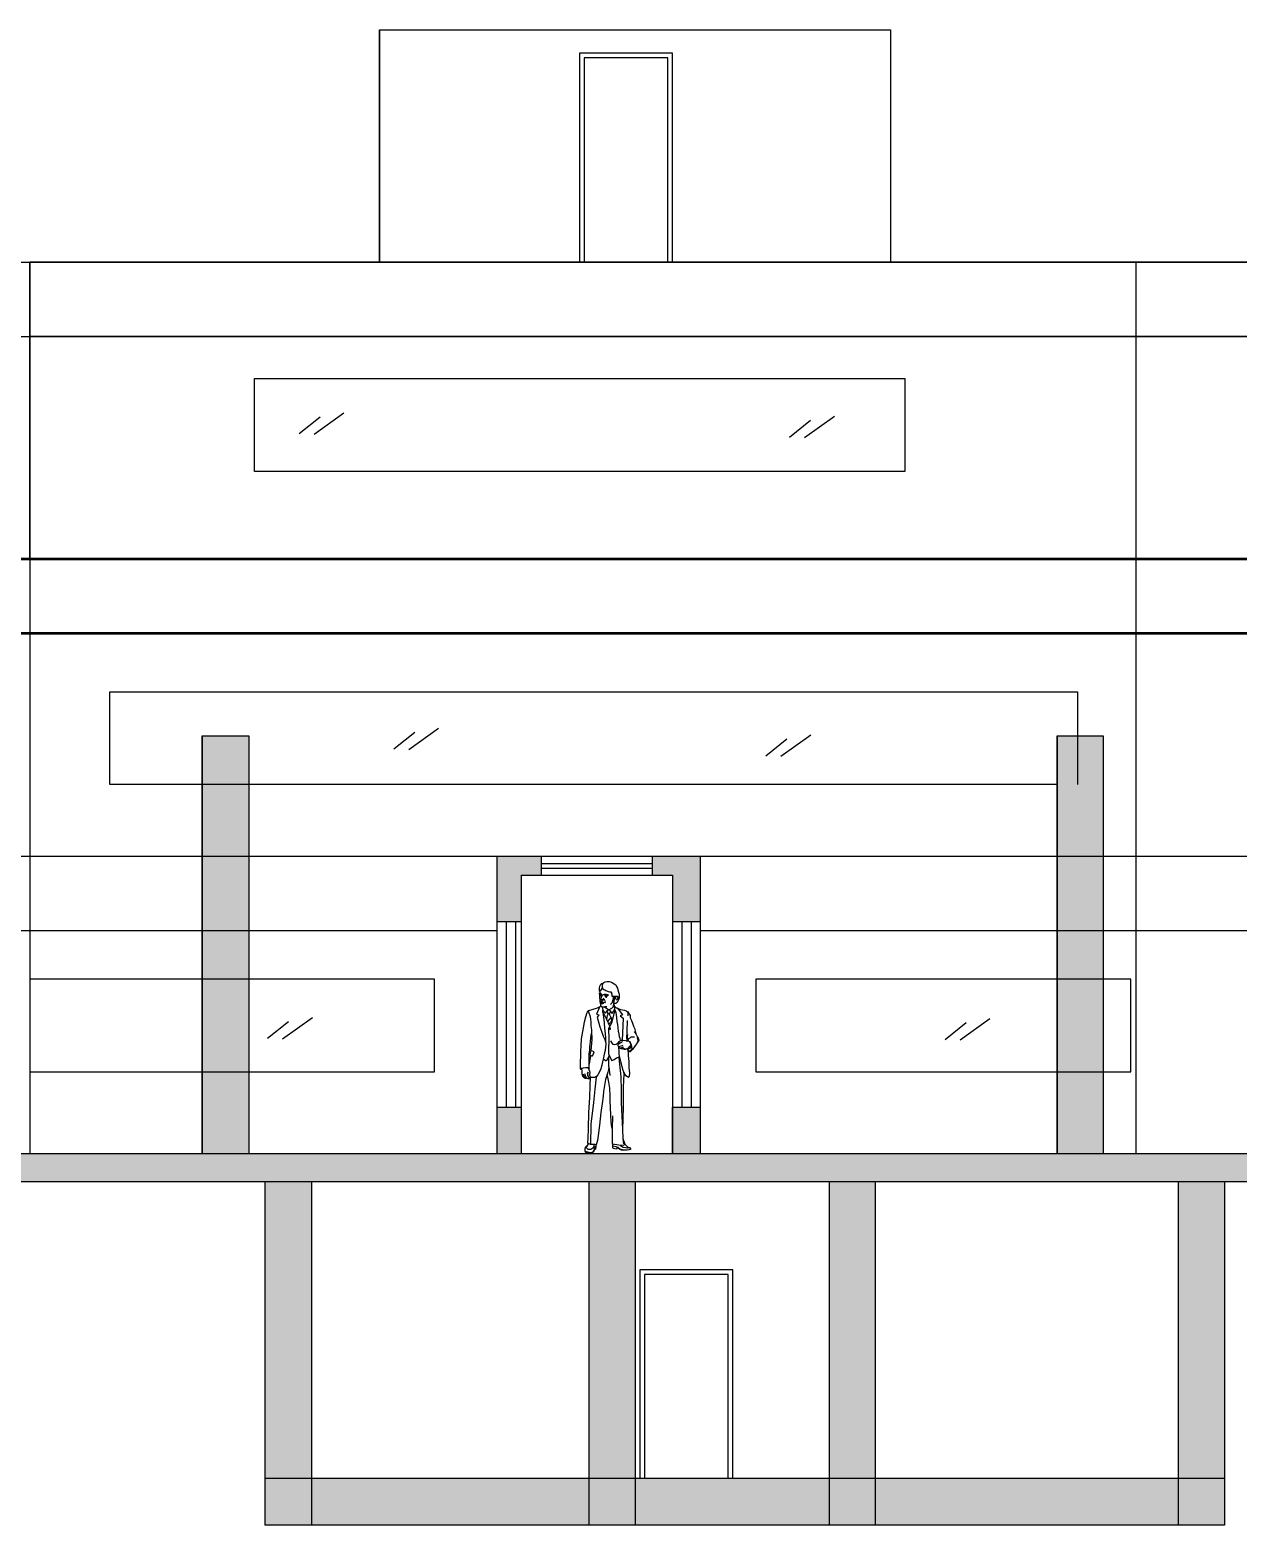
# Model space of a CAD drawing. Header units: inches. Extents: x -61 to 127, y 15 to 71.
# Drawn here: x 65.14 to 78.14, y 15.27 to 31.37 of the extents above; entities that cross this region are included whole.
import ezdxf

# ---------------------------------------------------------------- set-up
doc = ezdxf.new("R2010")
doc.units = ezdxf.units.IN
doc.header["$MEASUREMENT"] = 0

# ---------------------------------------------------------------- blocks, each defined once
blk = doc.blocks.new('A$C50953447')
for p, q in [((0.208, 1.78), (0.214, 1.803)), ((0.208, 1.757), (0.208, 1.78)), ((0.214, 1.803), (0.225, 1.824)), ((0.239, 1.786), (0.219, 1.757)), ((0.225, 1.824), (0.235, 1.832)), ((0.235, 1.832), (0.242, 1.832)), ((0.242, 1.832), (0.237, 1.805)), ((0.237, 1.805), (0.239, 1.786)), ((0.242, 1.832), (0.256, 1.842)), ((0.242, 1.786), (0.246, 1.776)), ((0.246, 1.776), (0.256, 1.767)), ((0.256, 1.842), (0.271, 1.849)), ((0.271, 1.849), (0.291, 1.853)), ((0.291, 1.853), (0.314, 1.855)), ((0.314, 1.855), (0.339, 1.847)), ((0.339, 1.847), (0.369, 1.83)), ((0.369, 1.83), (0.385, 1.817)), ((0.385, 1.817), (0.394, 1.801)), ((0.394, 1.801), (0.402, 1.782)), ((0.402, 1.782), (0.406, 1.765)), ((0.21, 1.751), (0.208, 1.757)), ((0.208, 1.722), (0.21, 1.728)), ((0.212, 1.724), (0.208, 1.722)), ((0.21, 1.718), (0.208, 1.722)), ((0.208, 1.722), (0.212, 1.72)), ((0.216, 1.745), (0.21, 1.751)), ((0.21, 1.728), (0.212, 1.732)), ((0.212, 1.717), (0.21, 1.718)), ((0.212, 1.732), (0.215, 1.736)), ((0.216, 1.726), (0.212, 1.724)), ((0.212, 1.72), (0.219, 1.72)), ((0.214, 1.713), (0.212, 1.717)), ((0.212, 1.69), (0.214, 1.697)), ((0.212, 1.68), (0.212, 1.69)), ((0.213, 1.672), (0.212, 1.68)), ((0.213, 1.713), (0.215, 1.711)), ((0.216, 1.665), (0.213, 1.672)), ((0.214, 1.711), (0.214, 1.713)), ((0.214, 1.703), (0.214, 1.711)), ((0.214, 1.697), (0.214, 1.703)), ((0.215, 1.736), (0.217, 1.744)), ((0.223, 1.724), (0.216, 1.726)), ((0.217, 1.651), (0.216, 1.665)), ((0.217, 1.753), (0.219, 1.757)), ((0.217, 1.744), (0.217, 1.753)), ((0.219, 1.712), (0.217, 1.711)), ((0.221, 1.712), (0.217, 1.71)), ((0.217, 1.704), (0.217, 1.7)), ((0.218, 1.699), (0.217, 1.7)), ((0.217, 1.636), (0.217, 1.651)), ((0.219, 1.624), (0.217, 1.636)), ((0.218, 1.71), (0.218, 1.708)), ((0.218, 1.708), (0.218, 1.705)), ((0.219, 1.703), (0.218, 1.705)), ((0.218, 1.705), (0.219, 1.704)), ((0.221, 1.697), (0.218, 1.699)), ((0.219, 1.72), (0.225, 1.72)), ((0.221, 1.713), (0.219, 1.712)), ((0.221, 1.711), (0.219, 1.708)), ((0.219, 1.708), (0.219, 1.707)), ((0.219, 1.707), (0.22, 1.705)), ((0.221, 1.702), (0.219, 1.703)), ((0.223, 1.603), (0.219, 1.624)), ((0.22, 1.705), (0.22, 1.704)), ((0.22, 1.704), (0.222, 1.703)), ((0.225, 1.713), (0.221, 1.713)), ((0.23, 1.71), (0.221, 1.712)), ((0.223, 1.702), (0.221, 1.702)), ((0.226, 1.696), (0.221, 1.697)), ((0.222, 1.703), (0.223, 1.703)), ((0.229, 1.72), (0.223, 1.724)), ((0.223, 1.703), (0.225, 1.704)), ((0.229, 1.703), (0.223, 1.702)), ((0.229, 1.68), (0.223, 1.668)), ((0.223, 1.668), (0.223, 1.661)), ((0.223, 1.661), (0.228, 1.655)), ((0.225, 1.72), (0.229, 1.718)), ((0.23, 1.711), (0.225, 1.713)), ((0.226, 1.708), (0.225, 1.71)), ((0.225, 1.704), (0.226, 1.706)), ((0.227, 1.641), (0.225, 1.636)), ((0.225, 1.636), (0.227, 1.634)), ((0.226, 1.706), (0.226, 1.708)), ((0.229, 1.699), (0.226, 1.696)), ((0.226, 1.635), (0.226, 1.633)), ((0.226, 1.633), (0.227, 1.631)), ((0.226, 1.625), (0.226, 1.625)), ((0.226, 1.625), (0.226, 1.623)), ((0.226, 1.623), (0.229, 1.618)), ((0.227, 1.634), (0.233, 1.634)), ((0.227, 1.631), (0.227, 1.63)), ((0.227, 1.63), (0.231, 1.629)), ((0.228, 1.655), (0.235, 1.653)), ((0.233, 1.715), (0.229, 1.72)), ((0.229, 1.718), (0.235, 1.713)), ((0.231, 1.704), (0.229, 1.703)), ((0.232, 1.7), (0.229, 1.699)), ((0.231, 1.69), (0.229, 1.68)), ((0.229, 1.618), (0.235, 1.616)), ((0.233, 1.708), (0.23, 1.711)), ((0.234, 1.705), (0.23, 1.71)), ((0.231, 1.629), (0.23, 1.627)), ((0.23, 1.627), (0.232, 1.625)), ((0.233, 1.704), (0.231, 1.704)), ((0.237, 1.703), (0.231, 1.69)), ((0.237, 1.628), (0.231, 1.629)), ((0.231, 1.629), (0.231, 1.629)), ((0.232, 1.625), (0.234, 1.625)), ((0.235, 1.704), (0.233, 1.708)), ((0.235, 1.703), (0.233, 1.704)), ((0.234, 1.658), (0.233, 1.661)), ((0.233, 1.661), (0.239, 1.661)), ((0.233, 1.65), (0.234, 1.644)), ((0.234, 1.644), (0.233, 1.636)), ((0.233, 1.634), (0.239, 1.632)), ((0.237, 1.657), (0.234, 1.658)), ((0.234, 1.625), (0.238, 1.624)), ((0.235, 1.712), (0.237, 1.711)), ((0.235, 1.703), (0.235, 1.703)), ((0.235, 1.653), (0.239, 1.655)), ((0.235, 1.616), (0.241, 1.616)), ((0.237, 1.644), (0.236, 1.638)), ((0.237, 1.711), (0.237, 1.703)), ((0.239, 1.657), (0.237, 1.657)), ((0.237, 1.65), (0.237, 1.644)), ((0.242, 1.628), (0.237, 1.628)), ((0.238, 1.624), (0.244, 1.626)), ((0.239, 1.661), (0.242, 1.661)), ((0.239, 1.632), (0.247, 1.631)), ((0.241, 1.616), (0.246, 1.618)), ((0.242, 1.661), (0.246, 1.659)), ((0.25, 1.628), (0.242, 1.628)), ((0.246, 1.659), (0.248, 1.655)), ((0.246, 1.618), (0.253, 1.621)), ((0.247, 1.631), (0.253, 1.629)), ((0.25, 1.67), (0.248, 1.67)), ((0.248, 1.655), (0.252, 1.655)), ((0.25, 1.713), (0.256, 1.715)), ((0.254, 1.711), (0.25, 1.713)), ((0.256, 1.668), (0.25, 1.67)), ((0.252, 1.629), (0.25, 1.628)), ((0.252, 1.655), (0.256, 1.659)), ((0.253, 1.629), (0.258, 1.629)), ((0.253, 1.621), (0.256, 1.622)), ((0.26, 1.713), (0.254, 1.711)), ((0.256, 1.767), (0.266, 1.763)), ((0.256, 1.715), (0.263, 1.718)), ((0.258, 1.663), (0.256, 1.668)), ((0.256, 1.659), (0.258, 1.663)), ((0.258, 1.663), (0.262, 1.653)), ((0.258, 1.629), (0.266, 1.63)), ((0.268, 1.713), (0.26, 1.713)), ((0.262, 1.653), (0.268, 1.645)), ((0.263, 1.718), (0.279, 1.717)), ((0.266, 1.763), (0.279, 1.757)), ((0.267, 1.701), (0.266, 1.699)), ((0.266, 1.699), (0.267, 1.698)), ((0.266, 1.631), (0.27, 1.628)), ((0.267, 1.701), (0.271, 1.703)), ((0.267, 1.698), (0.269, 1.699)), ((0.281, 1.713), (0.268, 1.713)), ((0.268, 1.703), (0.271, 1.705)), ((0.268, 1.645), (0.273, 1.637)), ((0.273, 1.697), (0.269, 1.699)), ((0.27, 1.702), (0.27, 1.701)), ((0.27, 1.701), (0.271, 1.7)), ((0.27, 1.628), (0.274, 1.625)), ((0.271, 1.705), (0.274, 1.706)), ((0.271, 1.703), (0.279, 1.705)), ((0.271, 1.7), (0.273, 1.698)), ((0.271, 1.693), (0.275, 1.688)), ((0.285, 1.695), (0.273, 1.697)), ((0.274, 1.706), (0.279, 1.707)), ((0.275, 1.704), (0.274, 1.702)), ((0.274, 1.702), (0.274, 1.7)), ((0.274, 1.7), (0.276, 1.698)), ((0.275, 1.688), (0.281, 1.686)), ((0.276, 1.698), (0.277, 1.697)), ((0.277, 1.697), (0.28, 1.696)), ((0.279, 1.757), (0.294, 1.751)), ((0.279, 1.717), (0.291, 1.715)), ((0.279, 1.707), (0.283, 1.706)), ((0.279, 1.705), (0.285, 1.703)), ((0.28, 1.696), (0.282, 1.697)), ((0.308, 1.707), (0.281, 1.713)), ((0.281, 1.686), (0.289, 1.686)), ((0.282, 1.697), (0.284, 1.699)), ((0.283, 1.706), (0.287, 1.704)), ((0.284, 1.699), (0.285, 1.701)), ((0.285, 1.703), (0.296, 1.697)), ((0.285, 1.701), (0.285, 1.703)), ((0.296, 1.697), (0.285, 1.695)), ((0.287, 1.704), (0.291, 1.701)), ((0.291, 1.715), (0.308, 1.707)), ((0.294, 1.751), (0.304, 1.747)), ((0.304, 1.747), (0.319, 1.743)), ((0.319, 1.743), (0.331, 1.742)), ((0.331, 1.611), (0.326, 1.607)), ((0.331, 1.742), (0.337, 1.732)), ((0.341, 1.62), (0.331, 1.611)), ((0.335, 1.724), (0.341, 1.717)), ((0.337, 1.732), (0.343, 1.717)), ((0.341, 1.717), (0.341, 1.703)), ((0.341, 1.703), (0.343, 1.697)), ((0.346, 1.63), (0.341, 1.62)), ((0.343, 1.717), (0.344, 1.705)), ((0.343, 1.697), (0.354, 1.695)), ((0.348, 1.64), (0.346, 1.63)), ((0.348, 1.651), (0.348, 1.64)), ((0.354, 1.695), (0.369, 1.695)), ((0.354, 1.663), (0.354, 1.659)), ((0.354, 1.659), (0.36, 1.655)), ((0.356, 1.668), (0.36, 1.674)), ((0.36, 1.668), (0.356, 1.668)), ((0.36, 1.674), (0.36, 1.684)), ((0.36, 1.684), (0.368, 1.678)), ((0.369, 1.672), (0.36, 1.668)), ((0.36, 1.655), (0.366, 1.653)), ((0.36, 1.586), (0.364, 1.616)), ((0.362, 1.686), (0.366, 1.691)), ((0.368, 1.686), (0.362, 1.686)), ((0.371, 1.615), (0.363, 1.615)), ((0.364, 1.616), (0.368, 1.641)), ((0.366, 1.691), (0.373, 1.691)), ((0.366, 1.653), (0.377, 1.666)), ((0.368, 1.641), (0.369, 1.657)), ((0.369, 1.695), (0.385, 1.697)), ((0.377, 1.674), (0.369, 1.672)), ((0.385, 1.617), (0.371, 1.615)), ((0.373, 1.691), (0.379, 1.686)), ((0.381, 1.68), (0.377, 1.674)), ((0.377, 1.666), (0.385, 1.674)), ((0.379, 1.686), (0.381, 1.68)), ((0.385, 1.697), (0.398, 1.695)), ((0.385, 1.674), (0.387, 1.686)), ((0.396, 1.626), (0.385, 1.617)), ((0.387, 1.686), (0.388, 1.696)), ((0.4, 1.661), (0.389, 1.653)), ((0.406, 1.643), (0.396, 1.626)), ((0.398, 1.695), (0.406, 1.686)), ((0.406, 1.676), (0.4, 1.661)), ((0.406, 1.765), (0.414, 1.74)), ((0.406, 1.686), (0.406, 1.676)), ((0.416, 1.668), (0.406, 1.643)), ((0.414, 1.74), (0.42, 1.718)), ((0.42, 1.678), (0.416, 1.668)), ((0.42, 1.718), (0.421, 1.693)), ((0.421, 1.693), (0.42, 1.678)), ((0.058, 1.468), (0.044, 1.416)), ((0.073, 1.516), (0.058, 1.468)), ((0.079, 1.532), (0.073, 1.516)), ((0.087, 1.538), (0.079, 1.532)), ((0.09, 1.539), (0.087, 1.538)), ((0.088, 1.538), (0.094, 1.516)), ((0.173, 1.563), (0.09, 1.539)), ((0.094, 1.516), (0.104, 1.489)), ((0.104, 1.489), (0.112, 1.453)), ((0.112, 1.453), (0.115, 1.414)), ((0.191, 1.57), (0.173, 1.563)), ((0.21, 1.578), (0.179, 1.503)), ((0.179, 1.503), (0.204, 1.493)), ((0.204, 1.493), (0.185, 1.47)), ((0.185, 1.47), (0.212, 1.366)), ((0.214, 1.581), (0.191, 1.57)), ((0.225, 1.59), (0.21, 1.578)), ((0.225, 1.593), (0.223, 1.603)), ((0.227, 1.586), (0.225, 1.593)), ((0.235, 1.58), (0.227, 1.586)), ((0.242, 1.578), (0.235, 1.58)), ((0.264, 1.578), (0.24, 1.578)), ((0.24, 1.578), (0.246, 1.543)), ((0.254, 1.578), (0.242, 1.578)), ((0.246, 1.543), (0.275, 1.511)), ((0.246, 1.522), (0.246, 1.543)), ((0.246, 1.522), (0.254, 1.47)), ((0.252, 1.513), (0.246, 1.522)), ((0.262, 1.495), (0.252, 1.513)), ((0.266, 1.58), (0.254, 1.578)), ((0.254, 1.47), (0.26, 1.407)), ((0.273, 1.474), (0.262, 1.495)), ((0.279, 1.568), (0.264, 1.578)), ((0.277, 1.58), (0.266, 1.58)), ((0.287, 1.443), (0.273, 1.474)), ((0.275, 1.511), (0.292, 1.539)), ((0.287, 1.582), (0.277, 1.58)), ((0.296, 1.555), (0.279, 1.568)), ((0.296, 1.528), (0.287, 1.531)), ((0.287, 1.443), (0.291, 1.468)), ((0.291, 1.468), (0.296, 1.488)), ((0.292, 1.539), (0.3, 1.545)), ((0.306, 1.547), (0.296, 1.555)), ((0.298, 1.524), (0.296, 1.528)), ((0.296, 1.488), (0.302, 1.503)), ((0.332, 1.464), (0.297, 1.422)), ((0.3, 1.514), (0.298, 1.524)), ((0.3, 1.545), (0.304, 1.547)), ((0.302, 1.503), (0.3, 1.514)), ((0.304, 1.505), (0.301, 1.501)), ((0.304, 1.547), (0.316, 1.545)), ((0.316, 1.505), (0.304, 1.505)), ((0.314, 1.547), (0.306, 1.547)), ((0.316, 1.547), (0.314, 1.547)), ((0.325, 1.555), (0.316, 1.547)), ((0.316, 1.545), (0.321, 1.541)), ((0.318, 1.501), (0.316, 1.505)), ((0.321, 1.518), (0.318, 1.505)), ((0.318, 1.505), (0.318, 1.493)), ((0.318, 1.493), (0.319, 1.488)), ((0.319, 1.488), (0.323, 1.482)), ((0.321, 1.541), (0.327, 1.538)), ((0.325, 1.526), (0.321, 1.518)), ((0.323, 1.482), (0.331, 1.468)), ((0.339, 1.564), (0.325, 1.555)), ((0.332, 1.529), (0.325, 1.526)), ((0.327, 1.538), (0.331, 1.532)), ((0.331, 1.532), (0.344, 1.507)), ((0.331, 1.468), (0.335, 1.457)), ((0.335, 1.457), (0.341, 1.411)), ((0.354, 1.576), (0.339, 1.564)), ((0.341, 1.411), (0.362, 1.476)), ((0.344, 1.507), (0.364, 1.534)), ((0.36, 1.582), (0.354, 1.576)), ((0.366, 1.588), (0.36, 1.582)), ((0.362, 1.607), (0.366, 1.601)), ((0.362, 1.476), (0.369, 1.507)), ((0.364, 1.534), (0.368, 1.541)), ((0.366, 1.601), (0.368, 1.593)), ((0.368, 1.593), (0.366, 1.588)), ((0.368, 1.541), (0.371, 1.553)), ((0.373, 1.563), (0.369, 1.593)), ((0.369, 1.591), (0.381, 1.578)), ((0.369, 1.507), (0.373, 1.528)), ((0.371, 1.553), (0.373, 1.563)), ((0.375, 1.553), (0.373, 1.563)), ((0.373, 1.528), (0.377, 1.541)), ((0.377, 1.541), (0.375, 1.553)), ((0.377, 1.541), (0.385, 1.518)), ((0.381, 1.578), (0.394, 1.57)), ((0.385, 1.518), (0.389, 1.495)), ((0.389, 1.495), (0.393, 1.461)), ((0.393, 1.461), (0.396, 1.424)), ((0.394, 1.57), (0.437, 1.553)), ((0.398, 1.569), (0.456, 1.495)), ((0.456, 1.495), (0.431, 1.484)), ((0.431, 1.484), (0.464, 1.457)), ((0.437, 1.553), (0.479, 1.543)), ((0.464, 1.457), (0.454, 1.218)), ((0.479, 1.543), (0.498, 1.536)), ((0.498, 1.536), (0.508, 1.53)), ((0.506, 1.531), (0.518, 1.526)), ((0.508, 1.53), (0.512, 1.524)), ((0.512, 1.524), (0.516, 1.507)), ((0.516, 1.507), (0.516, 1.497)), ((0.516, 1.497), (0.516, 1.484)), ((0.518, 1.526), (0.525, 1.514)), ((0.525, 1.514), (0.533, 1.497)), ((0.533, 1.497), (0.539, 1.486)), ((0.539, 1.486), (0.541, 1.461)), ((0.541, 1.461), (0.554, 1.432)), ((0.033, 1.353), (0.019, 1.276)), ((0.044, 1.416), (0.033, 1.353)), ((0.115, 1.414), (0.117, 1.376)), ((0.117, 1.376), (0.123, 1.332)), ((0.119, 1.274), (0.123, 1.295)), ((0.123, 1.332), (0.125, 1.287)), ((0.212, 1.366), (0.235, 1.307)), ((0.235, 1.307), (0.25, 1.264)), ((0.26, 1.407), (0.264, 1.347)), ((0.264, 1.347), (0.269, 1.295)), ((0.269, 1.295), (0.273, 1.247)), ((0.321, 1.372), (0.287, 1.443)), ((0.308, 1.349), (0.306, 1.312)), ((0.306, 1.312), (0.31, 1.266)), ((0.321, 1.372), (0.308, 1.349)), ((0.338, 1.428), (0.31, 1.395)), ((0.319, 1.355), (0.314, 1.345)), ((0.314, 1.345), (0.318, 1.339)), ((0.318, 1.339), (0.323, 1.339)), ((0.325, 1.353), (0.319, 1.355)), ((0.341, 1.411), (0.321, 1.372)), ((0.323, 1.339), (0.327, 1.341)), ((0.329, 1.347), (0.325, 1.353)), ((0.327, 1.345), (0.329, 1.347)), ((0.327, 1.341), (0.327, 1.345)), ((0.396, 1.424), (0.402, 1.389)), ((0.402, 1.389), (0.406, 1.355)), ((0.406, 1.355), (0.41, 1.318)), ((0.41, 1.318), (0.416, 1.287)), ((0.504, 1.253), (0.508, 1.299)), ((0.508, 1.347), (0.51, 1.401)), ((0.508, 1.299), (0.508, 1.347)), ((0.51, 1.401), (0.51, 1.434)), ((0.554, 1.432), (0.568, 1.395)), ((0.568, 1.395), (0.575, 1.372)), ((0.575, 1.372), (0.585, 1.351)), ((0.581, 1.314), (0.6, 1.291)), ((0.585, 1.351), (0.595, 1.322)), ((0.595, 1.322), (0.6, 1.291)), ((0.6, 1.291), (0.61, 1.27)), ((0.008, 1.16), (0.006, 1.103)), ((0.013, 1.235), (0.008, 1.16)), ((0.019, 1.276), (0.013, 1.235)), ((0.104, 1.116), (0.106, 1.151)), ((0.106, 1.151), (0.108, 1.18)), ((0.108, 1.18), (0.112, 1.208)), ((0.112, 1.208), (0.117, 1.247)), ((0.117, 1.247), (0.119, 1.274)), ((0.121, 1.151), (0.117, 1.112)), ((0.125, 1.191), (0.121, 1.151)), ((0.125, 1.287), (0.127, 1.262)), ((0.127, 1.23), (0.125, 1.191)), ((0.127, 1.262), (0.127, 1.23)), ((0.25, 1.264), (0.266, 1.228)), ((0.266, 1.228), (0.275, 1.195)), ((0.275, 1.149), (0.269, 1.11)), ((0.273, 1.247), (0.275, 1.207)), ((0.275, 1.207), (0.277, 1.191)), ((0.277, 1.176), (0.275, 1.149)), ((0.277, 1.191), (0.277, 1.176)), ((0.308, 1.143), (0.306, 1.108)), ((0.31, 1.205), (0.308, 1.143)), ((0.31, 1.266), (0.31, 1.205)), ((0.341, 1.197), (0.331, 1.214)), ((0.348, 1.185), (0.341, 1.197)), ((0.358, 1.176), (0.348, 1.185)), ((0.373, 1.172), (0.358, 1.176)), ((0.389, 1.174), (0.373, 1.172)), ((0.4, 1.183), (0.389, 1.174)), ((0.41, 1.195), (0.4, 1.183)), ((0.41, 1.176), (0.408, 1.168)), ((0.408, 1.168), (0.408, 1.164)), ((0.408, 1.164), (0.412, 1.158)), ((0.414, 1.182), (0.41, 1.176)), ((0.416, 1.203), (0.412, 1.199)), ((0.412, 1.199), (0.412, 1.195)), ((0.412, 1.195), (0.418, 1.193)), ((0.412, 1.158), (0.418, 1.155)), ((0.42, 1.183), (0.414, 1.182)), ((0.416, 1.287), (0.421, 1.26)), ((0.441, 1.218), (0.416, 1.203)), ((0.418, 1.155), (0.416, 1.152)), ((0.416, 1.152), (0.418, 1.145)), ((0.416, 1.132), (0.416, 1.151)), ((0.42, 1.112), (0.416, 1.132)), ((0.418, 1.193), (0.421, 1.193)), ((0.418, 1.155), (0.443, 1.162)), ((0.418, 1.145), (0.421, 1.141)), ((0.439, 1.193), (0.42, 1.183)), ((0.421, 1.26), (0.427, 1.243)), ((0.421, 1.193), (0.425, 1.191)), ((0.421, 1.141), (0.427, 1.139)), ((0.425, 1.191), (0.431, 1.189)), ((0.427, 1.243), (0.433, 1.216)), ((0.427, 1.139), (0.462, 1.145)), ((0.432, 1.132), (0.43, 1.136)), ((0.441, 1.128), (0.432, 1.132)), ((0.448, 1.199), (0.439, 1.193)), ((0.446, 1.22), (0.441, 1.218)), ((0.464, 1.13), (0.441, 1.128)), ((0.443, 1.162), (0.456, 1.166)), ((0.452, 1.218), (0.446, 1.22)), ((0.46, 1.124), (0.446, 1.128)), ((0.458, 1.203), (0.448, 1.199)), ((0.491, 1.214), (0.452, 1.218)), ((0.456, 1.166), (0.462, 1.17)), ((0.462, 1.145), (0.473, 1.151)), ((0.471, 1.13), (0.466, 1.13)), ((0.471, 1.13), (0.483, 1.132)), ((0.483, 1.132), (0.487, 1.133)), ((0.502, 1.212), (0.491, 1.214)), ((0.504, 1.128), (0.496, 1.124)), ((0.498, 1.214), (0.518, 1.23)), ((0.498, 1.214), (0.504, 1.216)), ((0.498, 1.214), (0.498, 1.213)), ((0.498, 1.213), (0.498, 1.213)), ((0.5, 1.214), (0.51, 1.216)), ((0.51, 1.214), (0.502, 1.212)), ((0.506, 1.22), (0.504, 1.253)), ((0.504, 1.216), (0.514, 1.218)), ((0.512, 1.133), (0.504, 1.128)), ((0.51, 1.216), (0.52, 1.214)), ((0.512, 1.253), (0.514, 1.282)), ((0.512, 1.249), (0.512, 1.253)), ((0.516, 1.239), (0.512, 1.249)), ((0.518, 1.137), (0.512, 1.133)), ((0.512, 1.132), (0.518, 1.087)), ((0.533, 1.101), (0.512, 1.132)), ((0.514, 1.218), (0.52, 1.216)), ((0.518, 1.23), (0.516, 1.239)), ((0.518, 1.23), (0.552, 1.257)), ((0.525, 1.145), (0.518, 1.137)), ((0.523, 1.133), (0.518, 1.137)), ((0.52, 1.216), (0.531, 1.208)), ((0.52, 1.214), (0.529, 1.208)), ((0.529, 1.132), (0.523, 1.133)), ((0.531, 1.153), (0.525, 1.145)), ((0.529, 1.208), (0.537, 1.199)), ((0.535, 1.133), (0.529, 1.132)), ((0.531, 1.208), (0.541, 1.197)), ((0.537, 1.158), (0.531, 1.153)), ((0.534, 1.133), (0.557, 1.145)), ((0.539, 1.139), (0.535, 1.133)), ((0.537, 1.199), (0.545, 1.182)), ((0.546, 1.16), (0.537, 1.158)), ((0.545, 1.147), (0.539, 1.139)), ((0.541, 1.197), (0.547, 1.183)), ((0.545, 1.182), (0.547, 1.17)), ((0.547, 1.16), (0.545, 1.147)), ((0.547, 1.183), (0.554, 1.158)), ((0.547, 1.17), (0.547, 1.16)), ((0.552, 1.257), (0.572, 1.259)), ((0.554, 1.158), (0.558, 1.126)), ((0.616, 1.193), (0.566, 1.122)), ((0.572, 1.259), (0.585, 1.257)), ((0.61, 1.27), (0.62, 1.253)), ((0.622, 1.239), (0.612, 1.245)), ((0.623, 1.205), (0.616, 1.193)), ((0.62, 1.253), (0.627, 1.243)), ((0.623, 1.23), (0.622, 1.239)), ((0.627, 1.22), (0.623, 1.23)), ((0.623, 1.208), (0.627, 1.22)), ((0.631, 1.212), (0.623, 1.208)), ((0.623, 1.208), (0.623, 1.205)), ((0.627, 1.243), (0.631, 1.234)), ((0.631, 1.234), (0.633, 1.222)), ((0.633, 1.222), (0.631, 1.212)), ((0.006, 1.047), (0.002, 0.991)), ((0.002, 0.991), (0.002, 0.939)), ((0.006, 1.103), (0.006, 1.047)), ((0.112, 1.059), (0.098, 0.962)), ((0.098, 1.014), (0.1, 1.043)), ((0.098, 0.989), (0.098, 1.014)), ((0.098, 0.964), (0.098, 0.989)), ((0.1, 1.074), (0.104, 1.116)), ((0.1, 1.043), (0.1, 1.074)), ((0.117, 1.112), (0.104, 1.068)), ((0.104, 1.068), (0.108, 1.06)), ((0.108, 1.06), (0.121, 1.055)), ((0.152, 1.097), (0.117, 1.11)), ((0.121, 1.055), (0.131, 1.049)), ((0.131, 1.049), (0.14, 1.064)), ((0.14, 1.064), (0.152, 1.097)), ((0.242, 0.987), (0.235, 0.953)), ((0.248, 1.016), (0.242, 0.987)), ((0.26, 1.07), (0.248, 1.016)), ((0.283, 0.995), (0.248, 1.016)), ((0.269, 1.11), (0.26, 1.07)), ((0.315, 1.053), (0.283, 0.995)), ((0.306, 1.108), (0.306, 1.072)), ((0.306, 1.072), (0.341, 1.001)), ((0.31, 0.935), (0.31, 1.043)), ((0.341, 1.001), (0.368, 1.012)), ((0.368, 1.012), (0.393, 1.03)), ((0.393, 1.03), (0.414, 1.039)), ((0.414, 1.039), (0.427, 1.045)), ((0.418, 1.033), (0.439, 0.826)), ((0.423, 1.066), (0.42, 1.112)), ((0.433, 1.024), (0.423, 1.066)), ((0.441, 0.981), (0.433, 1.024)), ((0.454, 0.933), (0.441, 0.981)), ((0.475, 1.12), (0.46, 1.124)), ((0.485, 1.12), (0.475, 1.12)), ((0.491, 1.12), (0.485, 1.12)), ((0.496, 1.124), (0.491, 1.12)), ((0.518, 1.087), (0.518, 1.056)), ((0.518, 1.056), (0.525, 0.991)), ((0.525, 0.991), (0.527, 0.926)), ((0.537, 1.097), (0.533, 1.101)), ((0.541, 1.097), (0.537, 1.097)), ((0.558, 1.126), (0.539, 1.105)), ((0.566, 1.122), (0.541, 1.097)), ((0.002, 0.939), (0, 0.916)), ((0, 0.918), (0, 0.916)), ((0, 0.916), (0.004, 0.918)), ((0, 0.916), (0.006, 0.91)), ((0.004, 0.918), (0.015, 0.92)), ((0.006, 0.91), (0.015, 0.908)), ((0.015, 0.92), (0.058, 0.926)), ((0.015, 0.908), (0.021, 0.907)), ((0.019, 0.92), (0.019, 0.915)), ((0.019, 0.916), (0.027, 0.92)), ((0.019, 0.915), (0.019, 0.916)), ((0.023, 0.889), (0.021, 0.917)), ((0.023, 0.872), (0.023, 0.889)), ((0.023, 0.86), (0.023, 0.872)), ((0.027, 0.847), (0.023, 0.86)), ((0.027, 0.92), (0.038, 0.923)), ((0.031, 0.831), (0.027, 0.847)), ((0.033, 0.827), (0.031, 0.831)), ((0.037, 0.824), (0.033, 0.827)), ((0.042, 0.818), (0.035, 0.839)), ((0.037, 0.849), (0.038, 0.857)), ((0.04, 0.841), (0.037, 0.849)), ((0.041, 0.822), (0.037, 0.824)), ((0.052, 0.818), (0.04, 0.841)), ((0.044, 0.814), (0.042, 0.818)), ((0.05, 0.812), (0.044, 0.814)), ((0.055, 0.813), (0.05, 0.812)), ((0.054, 0.847), (0.052, 0.859)), ((0.056, 0.812), (0.052, 0.818)), ((0.065, 0.818), (0.054, 0.847)), ((0.06, 0.808), (0.056, 0.812)), ((0.058, 0.926), (0.083, 0.926)), ((0.067, 0.808), (0.06, 0.808)), ((0.067, 0.816), (0.065, 0.818)), ((0.073, 0.812), (0.067, 0.816)), ((0.073, 0.812), (0.067, 0.808)), ((0.081, 0.808), (0.073, 0.812)), ((0.088, 0.878), (0.079, 0.865)), ((0.079, 0.865), (0.081, 0.854)), ((0.081, 0.866), (0.083, 0.872)), ((0.083, 0.854), (0.081, 0.866)), ((0.081, 0.854), (0.083, 0.847)), ((0.087, 0.804), (0.081, 0.808)), ((0.083, 0.926), (0.094, 0.924)), ((0.083, 0.872), (0.089, 0.879)), ((0.083, 0.845), (0.083, 0.854)), ((0.083, 0.847), (0.084, 0.84)), ((0.085, 0.837), (0.083, 0.845)), ((0.084, 0.84), (0.088, 0.831)), ((0.087, 0.831), (0.085, 0.837)), ((0.092, 0.824), (0.087, 0.831)), ((0.088, 0.831), (0.096, 0.822)), ((0.089, 0.925), (0.102, 0.887)), ((0.098, 0.916), (0.092, 0.915)), ((0.1, 0.82), (0.092, 0.824)), ((0.094, 0.924), (0.1, 0.92)), ((0.096, 0.822), (0.104, 0.818)), ((0.1, 0.92), (0.098, 0.964)), ((0.1, 0.92), (0.098, 0.916)), ((0.104, 0.819), (0.1, 0.82)), ((0.104, 0.806), (0.1, 0.804)), ((0.102, 0.887), (0.106, 0.881)), ((0.103, 0.856), (0.102, 0.845)), ((0.102, 0.845), (0.106, 0.837)), ((0.105, 0.865), (0.103, 0.856)), ((0.11, 0.82), (0.104, 0.819)), ((0.104, 0.818), (0.108, 0.814)), ((0.106, 0.807), (0.104, 0.806)), ((0.106, 0.874), (0.105, 0.865)), ((0.106, 0.881), (0.106, 0.874)), ((0.106, 0.837), (0.11, 0.829)), ((0.108, 0.81), (0.106, 0.807)), ((0.108, 0.735), (0.112, 0.824)), ((0.108, 0.814), (0.108, 0.81)), ((0.11, 0.829), (0.112, 0.822)), ((0.112, 0.822), (0.11, 0.82)), ((0.125, 0.82), (0.112, 0.823)), ((0.142, 0.818), (0.125, 0.82)), ((0.16, 0.818), (0.142, 0.818)), ((0.179, 0.829), (0.16, 0.818)), ((0.175, 0.824), (0.16, 0.693)), ((0.192, 0.847), (0.179, 0.829)), ((0.21, 0.879), (0.192, 0.847)), ((0.223, 0.914), (0.21, 0.879)), ((0.235, 0.953), (0.223, 0.914)), ((0.291, 0.851), (0.275, 0.797)), ((0.3, 0.877), (0.291, 0.851)), ((0.304, 0.804), (0.291, 0.851)), ((0.306, 0.904), (0.3, 0.877)), ((0.31, 0.935), (0.306, 0.904)), ((0.31, 0.935), (0.321, 0.841)), ((0.439, 0.826), (0.441, 0.685)), ((0.464, 0.895), (0.454, 0.933)), ((0.475, 0.87), (0.464, 0.895)), ((0.47, 0.847), (0.468, 0.793)), ((0.469, 0.884), (0.47, 0.847)), ((0.496, 0.836), (0.47, 0.847)), ((0.493, 0.839), (0.475, 0.87)), ((0.51, 0.826), (0.493, 0.839)), ((0.523, 0.82), (0.51, 0.826)), ((0.527, 0.822), (0.523, 0.82)), ((0.527, 0.926), (0.531, 0.868)), ((0.529, 0.835), (0.527, 0.822)), ((0.531, 0.868), (0.529, 0.835)), ((0.09, 0.804), (0.087, 0.804)), ((0.1, 0.804), (0.09, 0.804)), ((0.104, 0.604), (0.108, 0.735)), ((0.16, 0.693), (0.146, 0.55)), ((0.252, 0.67), (0.25, 0.618)), ((0.275, 0.797), (0.252, 0.67)), ((0.31, 0.77), (0.304, 0.804)), ((0.314, 0.749), (0.31, 0.77)), ((0.321, 0.704), (0.314, 0.749)), ((0.323, 0.62), (0.321, 0.704)), ((0.441, 0.685), (0.443, 0.552)), ((0.466, 0.71), (0.464, 0.61)), ((0.468, 0.793), (0.466, 0.71)), ((0.096, 0.441), (0.104, 0.604)), ((0.146, 0.55), (0.117, 0.316)), ((0.237, 0.539), (0.223, 0.443)), ((0.25, 0.618), (0.237, 0.539)), ((0.325, 0.57), (0.323, 0.62)), ((0.327, 0.493), (0.325, 0.57)), ((0.333, 0.416), (0.327, 0.493)), ((0.443, 0.552), (0.456, 0.258)), ((0.464, 0.506), (0.46, 0.371)), ((0.464, 0.61), (0.464, 0.506)), ((0.092, 0.267), (0.096, 0.441)), ((0.223, 0.443), (0.208, 0.308)), ((0.335, 0.337), (0.333, 0.416)), ((0.341, 0.285), (0.335, 0.337)), ((0.348, 0.262), (0.352, 0.408)), ((0.46, 0.371), (0.456, 0.264)), ((0.083, 0.112), (0.087, 0.165)), ((0.087, 0.165), (0.092, 0.267)), ((0.117, 0.316), (0.112, 0.098)), ((0.194, 0.194), (0.187, 0.14)), ((0.208, 0.308), (0.194, 0.194)), ((0.348, 0.262), (0.341, 0.285)), ((0.348, 0.102), (0.348, 0.262)), ((0.456, 0.264), (0.462, 0.158)), ((0.462, 0.162), (0.483, 0.102)), ((0.056, 0.054), (0.064, 0.075)), ((0.056, 0.025), (0.056, 0.054)), ((0.062, 0.01), (0.056, 0.025)), ((0.065, 0.019), (0.056, 0.025)), ((0.114, 0), (0.062, 0.01)), ((0.064, 0.075), (0.081, 0.087)), ((0.083, 0.015), (0.065, 0.019)), ((0.071, 0.062), (0.073, 0.075)), ((0.079, 0.05), (0.071, 0.062)), ((0.073, 0.075), (0.077, 0.081)), ((0.089, 0.046), (0.079, 0.05)), ((0.081, 0.087), (0.092, 0.107)), ((0.112, 0.098), (0.083, 0.112)), ((0.1, 0.012), (0.083, 0.015)), ((0.104, 0.044), (0.089, 0.046)), ((0.121, 0.008), (0.1, 0.012)), ((0.117, 0.046), (0.104, 0.044)), ((0.162, 0.098), (0.112, 0.098)), ((0.125, 0.002), (0.114, 0)), ((0.137, 0.06), (0.117, 0.046)), ((0.135, 0.015), (0.121, 0.008)), ((0.146, 0.021), (0.125, 0.002)), ((0.148, 0.035), (0.135, 0.015)), ((0.148, 0.075), (0.137, 0.06)), ((0.158, 0.052), (0.146, 0.021)), ((0.15, 0.096), (0.148, 0.075)), ((0.154, 0.054), (0.148, 0.035)), ((0.158, 0.071), (0.154, 0.054)), ((0.156, 0.04), (0.158, 0.052)), ((0.167, 0.048), (0.156, 0.04)), ((0.167, 0.077), (0.158, 0.071)), ((0.175, 0.094), (0.162, 0.098)), ((0.171, 0.085), (0.167, 0.077)), ((0.169, 0.08), (0.167, 0.048)), ((0.171, 0.096), (0.171, 0.085)), ((0.187, 0.14), (0.175, 0.094)), ((0.416, 0.092), (0.348, 0.102)), ((0.352, 0.09), (0.355, 0.101)), ((0.354, 0.083), (0.352, 0.09)), ((0.354, 0.062), (0.354, 0.083)), ((0.354, 0.083), (0.385, 0.075)), ((0.356, 0.058), (0.354, 0.062)), ((0.362, 0.054), (0.356, 0.058)), ((0.373, 0.05), (0.362, 0.054)), ((0.393, 0.048), (0.373, 0.05)), ((0.385, 0.075), (0.408, 0.069)), ((0.396, 0.062), (0.393, 0.048)), ((0.414, 0.056), (0.396, 0.062)), ((0.408, 0.069), (0.429, 0.052)), ((0.431, 0.046), (0.414, 0.056)), ((0.468, 0.089), (0.416, 0.092)), ((0.429, 0.052), (0.464, 0.04)), ((0.448, 0.038), (0.431, 0.046)), ((0.448, 0.077), (0.435, 0.091)), ((0.466, 0.067), (0.448, 0.077)), ((0.468, 0.035), (0.448, 0.038)), ((0.462, 0.158), (0.468, 0.104)), ((0.464, 0.04), (0.529, 0.046)), ((0.489, 0.062), (0.466, 0.067)), ((0.483, 0.102), (0.468, 0.089)), ((0.493, 0.037), (0.468, 0.035)), ((0.481, 0.1), (0.493, 0.09)), ((0.51, 0.06), (0.489, 0.062)), ((0.493, 0.09), (0.508, 0.075)), ((0.508, 0.038), (0.493, 0.037)), ((0.508, 0.075), (0.523, 0.067)), ((0.527, 0.04), (0.508, 0.038)), ((0.52, 0.062), (0.51, 0.06)), ((0.538, 0.061), (0.52, 0.062)), ((0.523, 0.067), (0.537, 0.064)), ((0.545, 0.046), (0.527, 0.04)), ((0.537, 0.064), (0.543, 0.052)), ((0.543, 0.052), (0.545, 0.046))]:
    blk.add_line(p, q)

msp = doc.modelspace()

# ---------------------------------------------------------------- hatches: boundary and pattern name
h = msp.add_hatch(color=256)
h.paths.add_polyline_path([(66.99287, 19.2653), (67.49558, 19.2653), (67.49558, 20.14498), (66.99287, 20.14498)])
h.paths.add_polyline_path([(66.99287, 20.14498), (67.49558, 20.14498), (67.49558, 21.14498), (66.99287, 21.14498)])
h.paths.add_polyline_path([(67.49558, 21.6653), (66.99287, 21.6653), (66.99287, 21.14498), (67.49558, 21.14498)])
h.paths.add_polyline_path([(67.49558, 21.6653), (67.49558, 22.4653), (66.99287, 22.4653), (66.99287, 21.6653)])
h.paths.add_polyline_path([(67.49558, 22.4653), (67.49558, 23.23815), (66.99287, 23.23815), (66.99287, 22.4653)])
h.paths.add_polyline_path([(67.49558, 23.7653), (66.99287, 23.7653), (66.99287, 23.23815), (67.49558, 23.23815)])
h = msp.add_hatch(color=256)
h.paths.add_polyline_path([(76.69442, 20.14498), (76.19718, 20.14498), (76.19718, 19.2653), (76.69442, 19.2653)])
h.paths.add_polyline_path([(76.69442, 21.14498), (76.19718, 21.14498), (76.19718, 20.14498), (76.69442, 20.14498)])
h.paths.add_polyline_path([(76.19718, 21.6653), (76.19718, 21.14498), (76.69442, 21.14498), (76.69442, 21.6653)])
h.paths.add_polyline_path([(76.69442, 22.4653), (76.19718, 22.4653), (76.19718, 21.6653), (76.69442, 21.6653)])
h.paths.add_polyline_path([(76.69442, 23.7653), (76.19718, 23.7653), (76.19718, 22.4653), (76.69442, 22.4653)])
h = msp.add_hatch(color=256)
h.paths.add_polyline_path([(70.16635, 21.7653), (70.42892, 21.7653), (70.42892, 22.2653), (70.64258, 22.2653), (70.64258, 22.4653), (70.16635, 22.4653)])
h.paths.add_polyline_path([(70.16635, 19.2653), (70.42892, 19.2653), (70.42892, 19.7653), (70.16635, 19.7653)])
h.paths.add_polyline_path([(72.05625, 19.2653), (72.35625, 19.2653), (72.35625, 19.7653), (72.05625, 19.7653)])
h.paths.add_polyline_path([(72.35625, 22.4653), (71.84258, 22.4653), (71.84258, 22.2653), (72.05625, 22.2653), (72.05625, 21.7653), (72.35625, 21.7653)])
msp.add_hatch(color=256).paths.add_polyline_path([(91.55217, 18.9653), (91.55217, 19.2653), (52.36334, 19.2653), (52.36334, 18.9653)])
h = msp.add_hatch(color=256)
h.paths.add_polyline_path([(77.99937, 18.9653), (77.50102, 18.9653), (77.50102, 15.7653), (77.99937, 15.7653)])
h.paths.add_polyline_path([(77.50102, 15.7653), (77.50102, 15.2653), (77.99937, 15.2653), (77.99937, 15.7653)])
h.paths.add_polyline_path([(77.50102, 15.2653), (77.50102, 15.7653), (74.2378, 15.7653), (74.2378, 15.2653)])
h.paths.add_polyline_path([(74.2378, 15.7653), (73.74228, 15.7653), (73.74228, 15.2653), (74.2378, 15.2653)])
h.paths.add_polyline_path([(74.2378, 18.9653), (73.74228, 18.9653), (73.74228, 15.7653), (74.2378, 15.7653)])
h.paths.add_polyline_path([(71.65487, 15.7653), (71.65487, 15.2653), (73.74228, 15.2653), (73.74228, 15.7653)])
h.paths.add_polyline_path([(71.15484, 15.7653), (71.15484, 15.2653), (71.65487, 15.2653), (71.65487, 15.7653)])
h.paths.add_polyline_path([(71.15484, 15.7653), (71.65487, 15.7653), (71.65487, 18.9653), (71.15484, 18.9653)])
h.paths.add_polyline_path([(68.16953, 15.7653), (68.16953, 15.2653), (71.15484, 15.2653), (71.15484, 15.7653)])
h.paths.add_polyline_path([(68.16953, 15.7653), (67.66836, 15.7653), (67.66836, 15.2653), (68.16953, 15.2653)])
h.paths.add_polyline_path([(68.16953, 18.9653), (67.66836, 18.9653), (67.66836, 15.7653), (68.16953, 15.7653)])

# ---------------------------------------------------------------- linework, layer by layer
for p, q in [((68.90293, 31.3653), (68.90293, 28.8653)), ((68.90293, 28.8653), (68.90293, 31.3653)), ((68.90293, 31.3653), (74.4021, 31.3653)), ((74.4021, 31.3653), (74.4021, 28.8653)), ((72.05604, 31.1153), (71.05604, 31.1153)), ((71.05604, 31.1153), (71.05604, 28.8653)), ((72.05604, 28.8653), (72.05604, 31.1153)), ((72.00604, 31.0653), (71.10604, 31.0653)), ((71.10604, 31.0653), (71.10604, 28.8653)), ((72.00604, 28.8653), (72.00604, 31.0653)), ((61.03813, 28.8653), (65.13972, 28.8653)), ((77.04616, 19.2653), (77.04616, 28.8653)), ((62.03813, 28.0653), (65.13972, 28.0653)), ((68.52008, 27.23955), (68.19991, 27.00978)), ((68.26416, 27.19516), (68.03785, 27.01439)), ((73.54345, 27.15881), (73.31714, 26.97804)), ((73.79937, 27.20319), (73.4792, 26.97342)), ((65.13972, 25.6653), (65.13972, 19.2653)), ((65.99895, 24.23815), (76.41597, 24.23815)), ((65.99895, 23.23815), (65.99895, 24.23815)), ((76.41597, 24.23815), (76.41597, 23.23815)), ((69.53931, 23.84456), (69.21915, 23.61479)), ((66.99287, 23.7653), (66.99287, 19.2653)), ((66.99287, 19.2653), (66.99287, 23.7653)), ((66.99287, 23.7653), (67.49558, 23.7653)), ((67.49558, 23.7653), (67.49558, 19.2653)), ((69.28339, 23.80018), (69.05709, 23.61941)), ((73.28837, 23.72747), (73.06206, 23.54671)), ((73.54429, 23.77186), (73.22412, 23.54209)), ((76.19718, 23.7653), (76.19718, 19.2653)), ((76.19718, 19.2653), (76.19718, 23.7653)), ((76.19718, 23.7653), (76.69442, 23.7653)), ((76.69442, 23.7653), (76.69442, 19.2653)), ((76.19718, 23.23815), (65.99895, 23.23815)), ((87.38561, 22.4653), (56.26548, 22.4653)), ((70.16635, 22.4653), (70.16635, 19.2653)), ((71.84258, 22.4653), (70.64258, 22.4653)), ((70.64258, 22.4653), (70.64258, 22.2653)), ((70.64258, 22.38968), (71.84258, 22.38968)), ((71.84258, 22.2653), (71.84258, 22.4653)), ((72.35625, 22.4653), (72.35625, 19.2653)), ((70.42892, 22.2653), (70.42892, 19.2653)), ((70.42892, 22.2653), (72.05625, 22.2653)), ((70.64258, 22.33995), (71.84258, 22.33995)), ((71.24258, 22.2653), (71.84258, 22.2653)), ((72.05625, 22.2653), (72.05625, 19.2653)), ((72.05625, 22.2653), (72.05625, 21.7653)), ((70.16635, 21.7653), (70.42892, 21.7653)), ((70.26635, 21.7653), (70.26635, 19.7653)), ((70.36635, 21.7653), (70.36635, 19.7653)), ((72.05625, 21.7653), (72.35625, 21.7653)), ((72.15625, 21.7653), (72.15625, 19.7653)), ((72.25625, 21.7653), (72.25625, 19.7653)), ((70.16635, 21.6653), (64.00534, 21.6653)), ((78.59062, 21.6653), (72.35625, 21.6653)), ((69.49347, 21.14498), (65.13972, 21.14498)), ((69.49347, 20.14498), (69.49347, 21.14498)), ((76.98897, 21.14498), (72.95511, 21.14498)), ((72.95511, 21.14498), (72.95511, 20.14498)), ((76.98897, 20.14498), (76.98897, 21.14498)), ((67.92454, 20.68462), (67.69824, 20.50385)), ((68.18046, 20.729), (67.8603, 20.49924)), ((75.21845, 20.6725), (74.99215, 20.49174)), ((75.47437, 20.71689), (75.15421, 20.48712)), ((65.13972, 20.14498), (69.49347, 20.14498)), ((72.95511, 20.14498), (76.98897, 20.14498)), ((70.16635, 19.7653), (70.42892, 19.7653)), ((72.05625, 19.2653), (72.05625, 19.7653)), ((72.05625, 19.7653), (72.35625, 19.7653)), ((52.36334, 19.2653), (91.55217, 19.2653)), ((52.36334, 18.9653), (91.55217, 18.9653)), ((67.66836, 18.9653), (67.66836, 15.2653)), ((68.16953, 18.9653), (68.16953, 15.2653)), ((71.15484, 18.9653), (71.15484, 15.2653)), ((71.65487, 18.9653), (71.65487, 15.2653)), ((73.74228, 18.9653), (73.74228, 15.2653)), ((74.2378, 18.9653), (74.2378, 15.2653)), ((77.50102, 18.9653), (77.50102, 15.2653)), ((77.99937, 18.9653), (77.99937, 15.2653)), ((77.99937, 18.9653), (77.99937, 15.7653)), ((72.70487, 18.0153), (71.70487, 18.0153)), ((71.70487, 18.0153), (71.70487, 15.7653)), ((72.65487, 17.9653), (71.75487, 17.9653)), ((71.75487, 17.9653), (71.75487, 15.7653)), ((72.65487, 15.7653), (72.65487, 17.9653)), ((72.70487, 15.7653), (72.70487, 18.0153)), ((77.99937, 15.7653), (67.66836, 15.7653)), ((77.99937, 15.2653), (67.66836, 15.2653))]:
    msp.add_line(p, q)
at = {"lineweight": 30}
for p, q in [((65.13972, 28.8653), (65.13972, 25.6653)), ((65.13972, 28.8653), (78.29062, 28.8653)), ((65.13972, 28.0653), (78.29062, 28.0653))]:
    msp.add_line(p, q, dxfattribs=at)
at = {"lineweight": 50}
for p, q in [((84.795, 25.6653), (61.03813, 25.6653)), ((78.59062, 24.8653), (63.30721, 24.8653))]:
    msp.add_line(p, q, dxfattribs=at)
msp.add_lwpolyline([(67.55683, 27.61032), (74.55683, 27.61032), (74.55683, 26.61032), (67.55683, 26.61032)], close=True)

# ---------------------------------------------------------------- block references
at = {"linetype": 'Continuous'}
msp.add_blockref('A$C50953447', (71.06142, 19.2653), dxfattribs=at)

doc.saveas('drawing.dxf')
